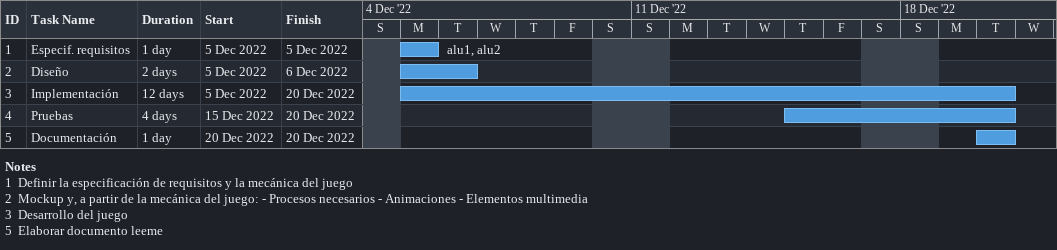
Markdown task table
| ID | Task | Duration | Start | Finish | Resources |
|---|---|---|---|---|---|
| 1 | Especif. requisitos | 1d | 2022-12-05 | 2022-12-05 | alu1, alu2 |
| 2 | Diseño | 2d | 2022-12-05 | 2022-12-06 |  |
| 3 | Implementación | 12d | 2022-12-05 | 2022-12-20 |  |
| 4 | Pruebas | 4d | 2022-12-15 | 2022-12-20 |  |
| 5 | Documentación | 1d | 2022-12-20 | 2022-12-20 |  |

Notes
- 1: Definir la especificación de requisitos y la mecánica del juego
- 2: Mockup y, a partir de la mecánica del juego: - Procesos necesarios - Animaciones - Elementos multimedia
- 3: Desarrollo del juego
- 5: Elaborar documento leeme
